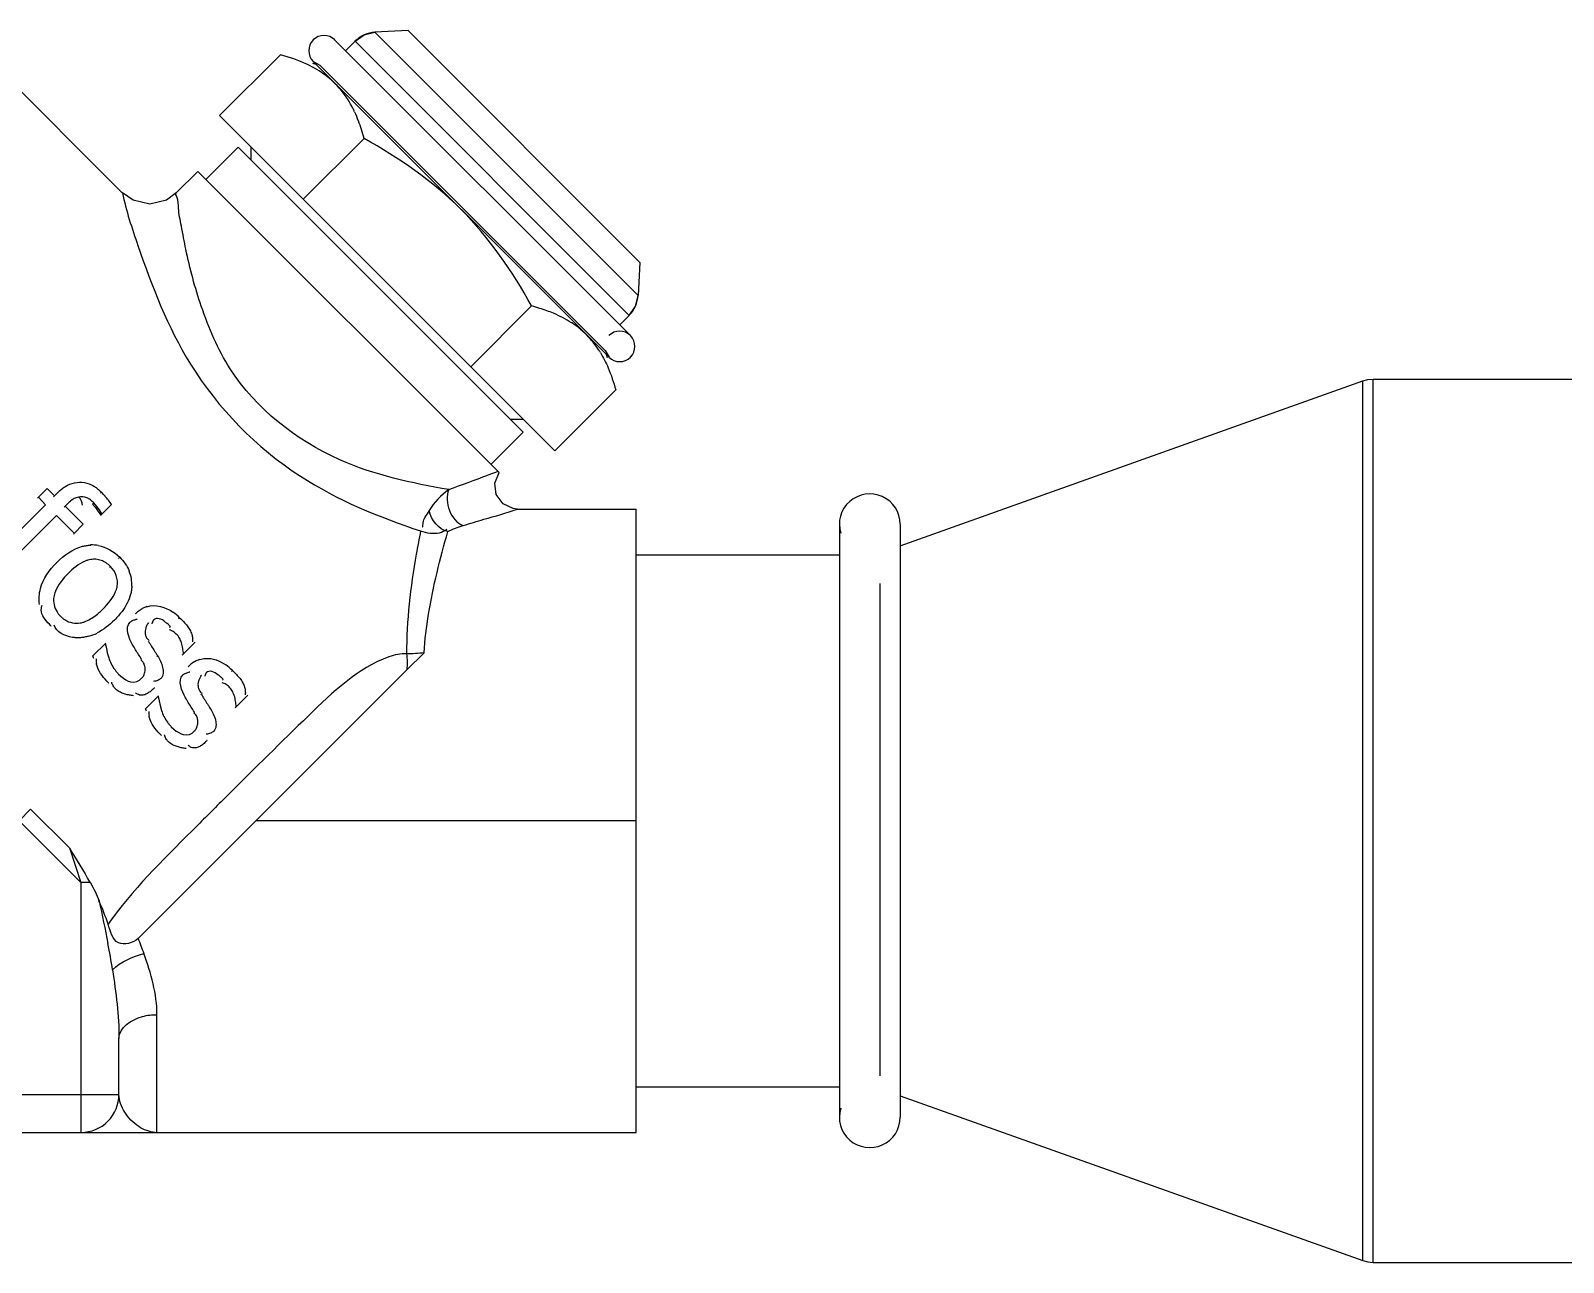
# Model space of a CAD drawing. Header units: millimetres. Extents: x 0 to 10500, y 0 to 7425.
# Drawn here: x 2777.4 to 2878.2, y 4685.1 to 4766.1 of the extents above; entities that cross this region are included whole.
import ezdxf

# ---------------------------------------------------------------- set-up
doc = ezdxf.new("R2010")
doc.units = ezdxf.units.MM
doc.header["$LTSCALE"] = 577.5
doc.layers.get('0').update_dxf_attribs({"linetype": 'CONTINUOUS'})

msp = doc.modelspace()

# ---------------------------------------------------------------- linework, layer by layer
at = {"color": 6, "linetype": 'Continuous'}
for p, q in [((2802.21, 4766.14), (2800.03, 4766.03)), ((2817.44, 4750.9), (2802.21, 4766.14)), ((2797.38, 4765.53), (2816.83, 4746.08)), ((2798.72, 4765.44), (2798.09, 4764.82)), ((2798.72, 4765.44), (2799.32, 4765.86)), ((2816.75, 4747.41), (2798.72, 4765.44)), ((2799.32, 4765.86), (2800.03, 4766.03)), ((2800.03, 4766.03), (2817.33, 4748.72)), ((2783.44, 4755.46), (2774.17, 4764.73)), ((2793.81, 4764.55), (2789.81, 4760.55)), ((2793.82, 4764.55), (2793.81, 4764.55)), ((2795.97, 4764.11), (2815.42, 4744.67)), ((2796.42, 4763.85), (2795.97, 4764.11)), ((2796.16, 4763.92), (2795.94, 4763.98)), ((2815.16, 4745.11), (2796.42, 4763.85)), ((2811.85, 4738.5), (2789.81, 4760.55)), ((2799.31, 4759.05), (2795.31, 4755.05)), ((2791.04, 4758.47), (2788.91, 4756.35)), ((2809.77, 4739.73), (2791.04, 4758.47)), ((2791.88, 4757.62), (2791.88, 4758.47)), ((2788.38, 4756.88), (2786.97, 4755.47)), ((2808.19, 4737.07), (2788.38, 4756.88)), ((2784.13, 4754.98), (2783.43, 4755.47)), ((2785.23, 4754.73), (2784.13, 4754.98)), ((2786.33, 4755), (2785.23, 4754.73)), ((2786.97, 4755.47), (2786.33, 4755)), ((2817.44, 4750.9), (2817.33, 4748.72)), ((2806.33, 4744.03), (2810.33, 4748.03)), ((2816.75, 4747.41), (2817.16, 4748.01)), ((2817.16, 4748.01), (2817.33, 4748.72)), ((2816.75, 4747.41), (2816.12, 4746.79)), ((2815.16, 4745.11), (2815.42, 4744.67)), ((2815.23, 4744.86), (2815.29, 4744.63)), ((2834.56, 4732.26), (2864.98, 4743.1)), ((2864.98, 4743.1), (2865.31, 4743.19)), ((2864.98, 4685.24), (2864.98, 4743.1)), ((2865.31, 4743.19), (2865.65, 4743.22)), ((2865.65, 4685.12), (2865.65, 4743.22)), ((2865.65, 4743.22), (2894.3, 4743.22)), ((2811.85, 4738.5), (2815.86, 4742.51)), ((2815.85, 4742.52), (2815.86, 4742.51)), ((2808.93, 4740.58), (2809.77, 4740.58)), ((2809.77, 4739.73), (2807.65, 4737.61)), ((2808.12, 4737.15), (2807.45, 4736.9)), ((2807.91, 4736.37), (2808.19, 4737.07)), ((2778.49, 4736.03), (2777.84, 4735.39)), ((2778.49, 4736.03), (2778.97, 4735.55)), ((2808, 4735.62), (2807.91, 4736.37)), ((2778.38, 4734.96), (2774.69, 4731.27)), ((2778.38, 4734.96), (2777.9, 4735.45)), ((2779.11, 4735.69), (2778.9, 4735.48)), ((2779.59, 4734.79), (2779.8, 4735)), ((2779.66, 4734.86), (2780.84, 4733.68)), ((2781.55, 4735.08), (2781.46, 4734.99)), ((2781.46, 4734.99), (2781.65, 4734.77)), ((2781.75, 4734.84), (2781.55, 4735.08)), ((2781.92, 4734.61), (2781.75, 4734.84)), ((2782.05, 4735.78), (2781.98, 4735.71)), ((2781.98, 4734.25), (2782.71, 4734.98)), ((2808.45, 4735.01), (2808, 4735.62)), ((2809.12, 4734.7), (2808.45, 4735.01)), ((2775.41, 4730.56), (2779.1, 4734.25)), ((2780.26, 4733.09), (2779.1, 4734.25)), ((2781.65, 4734.77), (2781.84, 4734.51)), ((2781.84, 4734.51), (2782, 4734.26)), ((2782.08, 4734.35), (2781.92, 4734.61)), ((2809.39, 4734.67), (2809.12, 4734.7)), ((2809.38, 4734.67), (2817.2, 4734.67)), ((2817.2, 4693.67), (2817.2, 4734.67)), ((2780.2, 4733.03), (2780.84, 4733.68)), ((2830.56, 4733.66), (2830.56, 4694.68)), ((2834.56, 4733.66), (2834.56, 4694.68)), ((2779.11, 4731.16), (2779.08, 4731.13)), ((2782.58, 4730.84), (2782.64, 4730.9)), ((2783.18, 4731.43), (2783.25, 4731.51)), ((2817.2, 4731.67), (2830.56, 4731.67)), ((2779.82, 4730.39), (2779.85, 4730.43)), ((2833.23, 4729.78), (2833.23, 4697.39)), ((2782.16, 4728.11), (2782.13, 4728.08)), ((2784.32, 4727.81), (2784.27, 4727.77)), ((2778.73, 4726.99), (2778.74, 4727)), ((2779.35, 4727.61), (2779.36, 4727.62)), ((2782.9, 4727.37), (2782.87, 4727.34)), ((2785.15, 4727.19), (2785.1, 4727.14)), ((2786.59, 4726.94), (2786.53, 4726.88)), ((2787.19, 4727.52), (2787.12, 4727.45)), ((2782.33, 4725.85), (2781.48, 4725.01)), ((2782.3, 4725.82), (2782.37, 4725.53)), ((2785.15, 4725.96), (2785.11, 4725.92)), ((2787.36, 4725.06), (2788.2, 4725.91)), ((2781.5, 4724.95), (2781.48, 4725.01)), ((2781.52, 4724.89), (2781.5, 4724.95)), ((2781.54, 4724.84), (2781.52, 4724.89)), ((2782.37, 4725.53), (2782.43, 4725.22)), ((2782.43, 4725.22), (2782.53, 4724.89)), ((2782.53, 4724.89), (2782.52, 4724.88)), ((2784.1, 4725.73), (2784.07, 4725.7)), ((2784.69, 4724.79), (2784.66, 4724.77)), ((2785.74, 4725.02), (2785.7, 4724.98)), ((2802.12, 4724.09), (2803.26, 4725.22)), ((2783.16, 4723.82), (2783.16, 4723.81)), ((2783.16, 4723.82), (2783.33, 4723.67)), ((2784.46, 4706.43), (2802.12, 4724.09)), ((2787.79, 4724.34), (2787.75, 4724.3)), ((2790.67, 4724.05), (2790.59, 4723.98)), ((2782.52, 4723.24), (2782.53, 4723.24)), ((2783.33, 4723.67), (2783.5, 4723.54)), ((2783.5, 4723.54), (2783.66, 4723.44)), ((2783.66, 4723.44), (2783.81, 4723.36)), ((2783.81, 4723.36), (2783.96, 4723.31)), ((2783.96, 4723.31), (2783.95, 4723.31)), ((2783.96, 4723.31), (2784.17, 4723.29)), ((2784.17, 4723.29), (2784.37, 4723.32)), ((2784.37, 4723.32), (2784.54, 4723.41)), ((2784.54, 4723.41), (2784.7, 4723.56)), ((2784.7, 4723.56), (2784.69, 4723.54)), ((2785.53, 4722.92), (2785.51, 4722.91)), ((2788.62, 4723.72), (2788.57, 4723.67)), ((2790.06, 4723.47), (2790, 4723.41)), ((2784.02, 4722.41), (2783.95, 4722.42)), ((2784.08, 4722.4), (2784.02, 4722.41)), ((2784.15, 4722.39), (2784.08, 4722.4)), ((2784.15, 4722.39), (2784.15, 4722.39)), ((2785.8, 4722.38), (2784.95, 4721.54)), ((2785.77, 4722.35), (2785.84, 4722.06)), ((2785.84, 4722.06), (2785.9, 4721.75)), ((2785.9, 4721.75), (2786, 4721.42)), ((2787.57, 4722.26), (2787.54, 4722.23)), ((2788.62, 4722.49), (2788.58, 4722.45)), ((2790.83, 4721.59), (2791.67, 4722.44)), ((2784.97, 4721.48), (2784.95, 4721.54)), ((2784.99, 4721.42), (2784.97, 4721.48)), ((2785.01, 4721.37), (2784.99, 4721.42)), ((2786, 4721.42), (2785.99, 4721.41)), ((2788.16, 4721.32), (2788.13, 4721.3)), ((2789.21, 4721.55), (2789.17, 4721.51)), ((2785.99, 4719.77), (2786, 4719.77)), ((2786.63, 4720.35), (2786.63, 4720.34)), ((2786.63, 4720.35), (2786.8, 4720.2)), ((2786.8, 4720.2), (2786.97, 4720.07)), ((2786.97, 4720.07), (2787.13, 4719.97)), ((2787.13, 4719.97), (2787.28, 4719.89)), ((2787.28, 4719.89), (2787.43, 4719.84)), ((2787.43, 4719.84), (2787.42, 4719.84)), ((2787.43, 4719.84), (2787.64, 4719.82)), ((2787.64, 4719.82), (2787.84, 4719.85)), ((2787.84, 4719.85), (2788.01, 4719.94)), ((2788.01, 4719.94), (2788.17, 4720.08)), ((2788.17, 4720.08), (2788.16, 4720.07)), ((2787.49, 4718.94), (2787.42, 4718.95)), ((2787.55, 4718.93), (2787.49, 4718.94)), ((2787.62, 4718.92), (2787.55, 4718.93)), ((2787.62, 4718.92), (2787.62, 4718.92)), ((2789, 4719.45), (2788.98, 4719.44)), ((2776.63, 4714.17), (2777.39, 4714.93)), ((2777.39, 4714.93), (2779.94, 4712.39)), ((2780.7, 4710.1), (2776.63, 4714.17)), ((2817.2, 4714.17), (2792.2, 4714.17)), ((2779.94, 4712.39), (2780.7, 4710.1)), ((2780.7, 4710.1), (2780.7, 4693.67)), ((2781.32, 4710.1), (2780.7, 4710.1)), ((2785.7, 4693.67), (2785.7, 4701.41)), ((2783.2, 4696.17), (2783.2, 4699.85)), ((2817.2, 4696.67), (2830.56, 4696.67)), ((2768.2, 4696.17), (2783.2, 4696.17)), ((2834.56, 4696.08), (2864.98, 4685.24)), ((2768.31, 4693.67), (2785.7, 4693.67)), ((2785.7, 4693.67), (2817.2, 4693.67)), ((2864.98, 4685.24), (2865.31, 4685.15)), ((2865.31, 4685.15), (2865.65, 4685.12)), ((2865.65, 4685.12), (2894.3, 4685.12))]:
    msp.add_line(p, q, dxfattribs=at)
for centre, radius, start, end in [((2796.68, 4764.82), 1, 45, 225), ((2800.13, 4764.03), 2, 93, 135), ((2793.18, 4758.41), 6, 52.0419, 52.6545), ((2793.22, 4758.46), 5.93, 37.975, 52.0153), ((2791.53, 4757.44), 7.91, 25.0804, 26.9369), ((2790.65, 4757.03), 8.88, 20.8635, 25.0269), ((2807, 4735.62), 12.85, 72.4701, 74.9832), ((2815.33, 4748.83), 2, 315, 357), ((2809.54, 4741.66), 6.28, 50.2394, 57.1281), ((2809.74, 4741.91), 5.95, 46.9603, 50.2013), ((2809.83, 4742), 5.83, 45.0022, 46.9551), ((2809.69, 4741.87), 6.01, 35.8498, 44.94), ((2816.12, 4745.37), 1, 225, 135), ((2809.37, 4741.63), 6.41, 33.1102, 35.909), ((2809.15, 4741.49), 6.68, 31.3136, 33.112), ((2696.69, 5033.07), 316.2, 290.0083, 290.5039), ((2778.18, 4731.91), 5.47, 41.3842, 44.9617), ((2777.58, 4731.39), 6.26, 38.131, 41.3833), ((2776.83, 4730.79), 7.22, 35.3906, 38.1352), ((2832.56, 4733.67), 2, 0, 197.0615), ((2781.44, 4729.89), 2.42, 80.409, 92.4558), ((2781.73, 4729.71), 2.32, 9.619, 22.0615), ((2781.68, 4729.7), 2.37, 357.3608, 9.6641), ((2785.54, 4726.6), 1.72, 128.8471, 134.971), ((2785.59, 4726.53), 1.8, 118.6256, 128.84), ((2785.58, 4726.56), 1.78, 108.077, 118.6788), ((2784.92, 4725.25), 3.21, 44.995, 55.3351), ((2784.56, 4726.12), 1.3, 97.6563, 100.6638), ((2785.91, 4726.58), 0.988, 165.0707, 176.4083), ((2780.38, 4729.29), 3.1, 285.3443, 296.4715), ((2783.15, 4724.79), 1.46, 178.4511, 190.6399), ((2789.05, 4723.08), 1.78, 108.0953, 120.9103), ((2788.03, 4722.65), 1.3, 97.6563, 100.6638), ((2789.01, 4723.13), 1.72, 128.8471, 134.971), ((2789.06, 4723.07), 1.8, 120.8525, 128.849), ((2788.39, 4721.78), 3.21, 44.995, 55.3351), ((2789.38, 4723.11), 0.988, 165.0707, 176.4083), ((2786.62, 4721.32), 1.46, 178.4511, 190.6399), ((2795.7, 4698.2), 16.08, 143.4471, 145.2792), ((2718.57, 4694.06), 65.03, 9.1179, 10.6697), ((2758.1, 4695.82), 28.42, 19.7543, 21.9185), ((2780.7, 4696.17), 2.5, 270, 0.0001), ((2832.56, 4694.67), 2, 162.9385, 360), ((2785.7, 4695.63), 1.96, 266.662, 269.9913)]:
    msp.add_arc(centre, radius, start, end, dxfattribs=at)
for points in [[(2795.55, 4763.93), (2795, 4764.19), (2794.41, 4764.39), (2793.82, 4764.55)], [(2796.82, 4763.17), (2796.43, 4763.47), (2796, 4763.72), (2795.55, 4763.93)], [(2798.58, 4761.02), (2798.39, 4761.4), (2798.16, 4761.77), (2797.89, 4762.11)], [(2799.31, 4759.05), (2799.21, 4759.44), (2799.09, 4759.82), (2798.94, 4760.2)], [(2812.94, 4746.93), (2812.57, 4747.17), (2812.17, 4747.37), (2811.76, 4747.55)], [(2814.85, 4744.96), (2815.05, 4744.64), (2815.22, 4744.3), (2815.36, 4743.96)], [(2815.36, 4743.96), (2815.56, 4743.49), (2815.72, 4743), (2815.86, 4742.51)], [(2779.98, 4736.31), (2780.37, 4736.47), (2780.84, 4736.48), (2781.23, 4736.34)], [(2804.88, 4735.95), (2804.37, 4735.59), (2803.9, 4735.12), (2803.6, 4734.57)], [(2804.88, 4735.95), (2804.55, 4735.17), (2805.02, 4733.85), (2805.83, 4733.59)], [(2781.09, 4735.41), (2780.76, 4735.58), (2780.29, 4735.44), (2780.01, 4735.2)], [(2804.82, 4733.19), (2804.22, 4733.33), (2803.71, 4733.97), (2803.6, 4734.57)], [(2804.82, 4733.19), (2805.14, 4733.36), (2805.48, 4733.48), (2805.83, 4733.59)], [(2779.11, 4731.16), (2779.58, 4731.63), (2780.16, 4732.05), (2780.81, 4732.22)], [(2781.84, 4732.27), (2782.37, 4732.18), (2782.87, 4731.88), (2783.25, 4731.51)], [(2778.04, 4729.45), (2778.21, 4730.1), (2778.63, 4730.69), (2779.11, 4731.16)], [(2780.98, 4731.24), (2780.55, 4731.07), (2780.18, 4730.76), (2779.85, 4730.43)], [(2783.09, 4729.61), (2783.17, 4730.06), (2782.96, 4730.58), (2782.64, 4730.9)], [(2783.25, 4731.51), (2783.51, 4731.24), (2783.74, 4730.93), (2783.88, 4730.58)], [(2779.85, 4730.43), (2779.51, 4730.09), (2779.2, 4729.7), (2779.02, 4729.26)], [(2777.97, 4728.4), (2777.92, 4728.75), (2777.95, 4729.11), (2778.04, 4729.45)], [(2778.92, 4728.89), (2778.86, 4728.56), (2778.95, 4728.19), (2779.13, 4727.91)], [(2782.16, 4728.11), (2782.49, 4728.44), (2782.8, 4728.81), (2782.98, 4729.24)], [(2783.96, 4729.06), (2783.86, 4728.66), (2783.65, 4728.28), (2783.4, 4727.94)], [(2778.73, 4726.99), (2778.47, 4727.25), (2778.16, 4727.55), (2778.1, 4727.92)], [(2785.03, 4728.25), (2785.59, 4728.43), (2786.27, 4728.23), (2786.75, 4727.89)], [(2780.14, 4726.23), (2779.67, 4726.31), (2779.06, 4726.57), (2778.94, 4727.04)], [(2779.66, 4727.38), (2779.94, 4727.2), (2780.32, 4727.12), (2780.65, 4727.18)], [(2782.9, 4727.37), (2782.57, 4727.04), (2782.19, 4726.73), (2781.77, 4726.52)], [(2784.1, 4725.73), (2783.86, 4726.17), (2783.57, 4726.87), (2783.92, 4727.22)], [(2788.89, 4724.85), (2789.35, 4724.88), (2789.84, 4724.69), (2790.22, 4724.42)], [(2802.11, 4725.14), (2801.72, 4725.17), (2801.32, 4725.08), (2800.95, 4724.95)], [(2803.26, 4725.22), (2802.88, 4725.16), (2802.49, 4725.16), (2802.11, 4725.14)], [(2802.11, 4725.14), (2802.15, 4724.79), (2802.15, 4724.44), (2802.12, 4724.09)], [(2782.52, 4723.24), (2782.22, 4723.54), (2781.92, 4723.88), (2781.78, 4724.28)], [(2787.57, 4722.26), (2787.33, 4722.7), (2787.04, 4723.4), (2787.39, 4723.75)], [(2785.99, 4719.77), (2785.69, 4720.07), (2785.39, 4720.41), (2785.25, 4720.81)], [(2779.94, 4712.39), (2780.39, 4711.62), (2780.87, 4710.87), (2781.3, 4710.09)], [(2781.32, 4710.1), (2781.54, 4709.72), (2781.73, 4709.31), (2781.9, 4708.91)], [(2782.48, 4707.36), (2782.31, 4707.88), (2782.13, 4708.41), (2781.87, 4708.9)], [(2781.9, 4708.91), (2782.1, 4707.97), (2782.29, 4707.03), (2782.47, 4706.09)], [(2782.77, 4704.36), (2783.32, 4704.91), (2784.09, 4705.23), (2784.84, 4705.43)], [(2785.7, 4701.41), (2785.7, 4702.78), (2785.31, 4704.14), (2784.84, 4705.43)], [(2782.77, 4704.36), (2783.01, 4702.87), (2783.2, 4701.36), (2783.2, 4699.85)], [(2783.58, 4695), (2783.36, 4695.35), (2783.2, 4695.76), (2783.2, 4696.17)], [(2784.5, 4694.05), (2784.13, 4694.29), (2783.81, 4694.63), (2783.58, 4695)], [(2785.59, 4693.67), (2785.21, 4693.7), (2784.82, 4693.84), (2784.5, 4694.05)]]:
    msp.add_open_spline(points, degree=3, dxfattribs=at)
for points, knots in [([(2810.33, 4748.03), (2809.06, 4750.33), (2806.01, 4754.73), (2801.61, 4757.78), (2799.31, 4759.05)], [0, 0, 0, 0, 0.5, 1, 1, 1, 1]), ([(2783.43, 4755.47), (2783.67, 4754.29), (2784.95, 4750.44), (2787.64, 4743.39), (2794.34, 4736.57), (2800.28, 4734.14), (2803.03, 4733.23)], [0, 0, 0, 0, 0.115665, 0.389475, 0.721248, 1, 1, 1, 1]), ([(2804.88, 4735.95), (2802.44, 4736.37), (2796.93, 4737.56), (2790.93, 4742.27), (2788.59, 4747.78), (2787.72, 4751), (2787.34, 4753.16), (2787.08, 4754.33), (2787.12, 4755.02), (2786.91, 4755.4), (2786.97, 4755.47)], [0, 0, 0, 0, 0.256552, 0.579719, 0.736149, 0.870219, 0.923938, 0.964996, 0.991037, 1, 1, 1, 1]), ([(2811.76, 4747.55), (2811.62, 4747.61), (2811.32, 4747.72), (2811.02, 4747.82), (2810.87, 4747.87)], [0, 0, 0, 0, 0.496206, 1, 1, 1, 1]), ([(2779.11, 4735.69), (2779.18, 4735.76), (2779.31, 4735.89), (2779.46, 4736.01), (2779.54, 4736.07)], [0, 0, 0, 0, 0.500149, 1, 1, 1, 1]), ([(2779.54, 4736.07), (2779.61, 4736.12), (2779.75, 4736.21), (2779.91, 4736.28), (2779.98, 4736.31)], [0, 0, 0, 0, 0.49934, 1, 1, 1, 1]), ([(2781.23, 4736.34), (2781.3, 4736.31), (2781.44, 4736.25), (2781.57, 4736.17), (2781.64, 4736.12)], [0, 0, 0, 0, 0.498037, 1, 1, 1, 1]), ([(2781.64, 4736.12), (2781.71, 4736.07), (2781.85, 4735.96), (2781.98, 4735.84), (2782.05, 4735.78)], [0, 0, 0, 0, 0.500941, 1, 1, 1, 1]), ([(2780.01, 4735.2), (2779.98, 4735.17), (2779.9, 4735.1), (2779.83, 4735.03), (2779.8, 4735)], [0, 0, 0, 0, 0.506649, 1, 1, 1, 1]), ([(2780.59, 4735.44), (2780.63, 4735.4), (2780.7, 4735.29), (2780.73, 4735.17), (2780.75, 4735.09)], [0, 0, 0, 0, 0.408659, 1, 1, 1, 1]), ([(2780.75, 4735.09), (2780.76, 4735.07), (2780.77, 4735.01), (2780.78, 4734.95), (2780.78, 4734.92)], [0, 0, 0, 0, 0.475859, 1, 1, 1, 1]), ([(2781.32, 4735.27), (2781.28, 4735.3), (2781.21, 4735.35), (2781.13, 4735.39), (2781.09, 4735.41)], [0, 0, 0, 0, 0.502382, 1, 1, 1, 1]), ([(2781.55, 4735.08), (2781.51, 4735.11), (2781.44, 4735.18), (2781.36, 4735.24), (2781.32, 4735.27)], [0, 0, 0, 0, 0.492485, 1, 1, 1, 1]), ([(2803.6, 4734.57), (2803.41, 4734.26), (2803.16, 4734.03), (2803.14, 4733.47), (2803.18, 4733.47)], [0, 0, 0, 0, 0.9018, 1, 1, 1, 1]), ([(2805.83, 4733.59), (2806.28, 4733.72), (2807.47, 4734.09), (2808.67, 4734.41), (2809.39, 4734.67)], [0, 0, 0, 0, 0.382758, 1, 1, 1, 1]), ([(2803.03, 4733.23), (2802.93, 4732.72), (2802.43, 4730.06), (2802.09, 4727.34), (2802.11, 4725.14)], [0, 0, 0, 0, 0.190125, 1, 1, 1, 1]), ([(2803.03, 4733.23), (2803.43, 4733.11), (2804.06, 4732.98), (2804.61, 4733.24), (2804.76, 4733.34)], [0, 0, 0, 0, 0.693102, 1, 1, 1, 1]), ([(2803.26, 4725.22), (2803.31, 4726.07), (2803.65, 4728.77), (2804.31, 4731.4), (2804.82, 4733.19)], [0, 0, 0, 0, 0.314506, 1, 1, 1, 1]), ([(2780.81, 4732.22), (2780.89, 4732.24), (2781.07, 4732.28), (2781.25, 4732.3), (2781.34, 4732.3)], [0, 0, 0, 0, 0.499856, 1, 1, 1, 1]), ([(2781.34, 4731.35), (2781.28, 4731.34), (2781.16, 4731.31), (2781.04, 4731.27), (2780.98, 4731.24)], [0, 0, 0, 0, 0.497509, 1, 1, 1, 1]), ([(2782.02, 4731.29), (2781.91, 4731.33), (2781.69, 4731.38), (2781.46, 4731.37), (2781.34, 4731.35)], [0, 0, 0, 0, 0.503729, 1, 1, 1, 1]), ([(2782.64, 4730.9), (2782.55, 4730.98), (2782.36, 4731.14), (2782.14, 4731.25), (2782.02, 4731.29)], [0, 0, 0, 0, 0.497961, 1, 1, 1, 1]), ([(2779.02, 4729.26), (2779, 4729.2), (2778.96, 4729.08), (2778.93, 4728.95), (2778.92, 4728.89)], [0, 0, 0, 0, 0.502494, 1, 1, 1, 1]), ([(2782.98, 4729.24), (2783.01, 4729.3), (2783.05, 4729.42), (2783.08, 4729.55), (2783.09, 4729.61)], [0, 0, 0, 0, 0.502565, 1, 1, 1, 1]), ([(2784.05, 4729.59), (2784.04, 4729.5), (2784.02, 4729.32), (2783.99, 4729.15), (2783.96, 4729.06)], [0, 0, 0, 0, 0.500103, 1, 1, 1, 1]), ([(2778.1, 4727.92), (2778.09, 4727.98), (2778.09, 4728.13), (2778.12, 4728.27), (2778.15, 4728.34)], [0, 0, 0, 0, 0.474395, 1, 1, 1, 1]), ([(2779.13, 4727.91), (2779.16, 4727.86), (2779.23, 4727.75), (2779.31, 4727.66), (2779.36, 4727.62)], [0, 0, 0, 0, 0.503456, 1, 1, 1, 1]), ([(2781.02, 4727.29), (2781.16, 4727.35), (2781.42, 4727.49), (2781.67, 4727.67), (2781.78, 4727.76)], [0, 0, 0, 0, 0.505437, 1, 1, 1, 1]), ([(2781.78, 4727.76), (2781.85, 4727.82), (2781.98, 4727.93), (2782.1, 4728.05), (2782.16, 4728.11)], [0, 0, 0, 0, 0.50011, 1, 1, 1, 1]), ([(2783.4, 4727.94), (2783.33, 4727.84), (2783.16, 4727.65), (2782.99, 4727.46), (2782.9, 4727.37)], [0, 0, 0, 0, 0.500012, 1, 1, 1, 1]), ([(2779.36, 4727.62), (2779.4, 4727.57), (2779.5, 4727.49), (2779.6, 4727.41), (2779.66, 4727.38)], [0, 0, 0, 0, 0.496433, 1, 1, 1, 1]), ([(2780.65, 4727.18), (2780.71, 4727.19), (2780.84, 4727.22), (2780.96, 4727.26), (2781.02, 4727.29)], [0, 0, 0, 0, 0.497512, 1, 1, 1, 1]), ([(2783.92, 4727.22), (2783.97, 4727.27), (2784.09, 4727.35), (2784.23, 4727.39), (2784.31, 4727.41)], [0, 0, 0, 0, 0.450456, 1, 1, 1, 1]), ([(2785.15, 4727.19), (2785.11, 4727.14), (2785.03, 4727.03), (2784.98, 4726.9), (2784.96, 4726.83)], [0, 0, 0, 0, 0.486371, 1, 1, 1, 1]), ([(2785.49, 4727.39), (2785.46, 4727.36), (2785.41, 4727.28), (2785.38, 4727.18), (2785.36, 4727.13)], [0, 0, 0, 0, 0.440542, 1, 1, 1, 1]), ([(2786.24, 4727.24), (2786.12, 4727.34), (2785.9, 4727.5), (2785.57, 4727.47), (2785.49, 4727.39)], [0, 0, 0, 0, 0.566059, 1, 1, 1, 1]), ([(2786.59, 4726.94), (2786.54, 4726.99), (2786.42, 4727.1), (2786.3, 4727.2), (2786.24, 4727.24)], [0, 0, 0, 0, 0.47442, 1, 1, 1, 1]), ([(2787.19, 4727.52), (2787.28, 4727.44), (2787.45, 4727.27), (2787.61, 4727.08), (2787.69, 4726.99)], [0, 0, 0, 0, 0.498317, 1, 1, 1, 1]), ([(2787.69, 4726.99), (2787.75, 4726.9), (2787.87, 4726.73), (2787.96, 4726.53), (2787.99, 4726.43)], [0, 0, 0, 0, 0.503862, 1, 1, 1, 1]), ([(2780.66, 4726.21), (2780.58, 4726.2), (2780.4, 4726.2), (2780.23, 4726.22), (2780.14, 4726.23)], [0, 0, 0, 0, 0.501649, 1, 1, 1, 1]), ([(2781.2, 4726.3), (2781.11, 4726.28), (2780.94, 4726.24), (2780.75, 4726.21), (2780.66, 4726.21)], [0, 0, 0, 0, 0.50138, 1, 1, 1, 1]), ([(2784.93, 4726.64), (2784.92, 4726.56), (2784.93, 4726.41), (2784.98, 4726.27), (2785.02, 4726.2)], [0, 0, 0, 0, 0.512522, 1, 1, 1, 1]), ([(2785.02, 4726.2), (2785.04, 4726.17), (2785.09, 4726.1), (2785.15, 4726.05), (2785.19, 4726.03)], [0, 0, 0, 0, 0.49775, 1, 1, 1, 1]), ([(2785.15, 4725.96), (2785.21, 4725.85), (2785.34, 4725.64), (2785.47, 4725.43), (2785.54, 4725.33)], [0, 0, 0, 0, 0.499877, 1, 1, 1, 1]), ([(2786.97, 4726.45), (2786.91, 4726.51), (2786.77, 4726.62), (2786.61, 4726.69), (2786.52, 4726.72)], [0, 0, 0, 0, 0.481289, 1, 1, 1, 1]), ([(2787.31, 4725.87), (2787.27, 4725.98), (2787.19, 4726.19), (2787.05, 4726.37), (2786.97, 4726.45)], [0, 0, 0, 0, 0.504941, 1, 1, 1, 1]), ([(2787.44, 4725.15), (2787.43, 4725.27), (2787.4, 4725.51), (2787.35, 4725.75), (2787.31, 4725.87)], [0, 0, 0, 0, 0.496228, 1, 1, 1, 1]), ([(2787.99, 4726.43), (2788.01, 4726.35), (2788.04, 4726.18), (2788.04, 4726.02), (2788.03, 4725.93)], [0, 0, 0, 0, 0.486675, 1, 1, 1, 1]), ([(2782.53, 4724.89), (2782.57, 4724.76), (2782.68, 4724.49), (2782.83, 4724.24), (2782.91, 4724.13)], [0, 0, 0, 0, 0.499154, 1, 1, 1, 1]), ([(2784.28, 4725.42), (2784.25, 4725.48), (2784.19, 4725.58), (2784.13, 4725.68), (2784.1, 4725.73)], [0, 0, 0, 0, 0.500026, 1, 1, 1, 1]), ([(2784.69, 4724.79), (2784.62, 4724.9), (2784.48, 4725.11), (2784.35, 4725.32), (2784.28, 4725.42)], [0, 0, 0, 0, 0.499995, 1, 1, 1, 1]), ([(2785.54, 4725.33), (2785.57, 4725.28), (2785.64, 4725.17), (2785.7, 4725.07), (2785.74, 4725.02)], [0, 0, 0, 0, 0.500046, 1, 1, 1, 1]), ([(2785.74, 4725.02), (2785.81, 4724.9), (2785.94, 4724.66), (2786.04, 4724.4), (2786.07, 4724.26)], [0, 0, 0, 0, 0.487016, 1, 1, 1, 1]), ([(2788.5, 4724.78), (2788.56, 4724.8), (2788.69, 4724.83), (2788.82, 4724.85), (2788.89, 4724.85)], [0, 0, 0, 0, 0.501206, 1, 1, 1, 1]), ([(2800.95, 4724.95), (2798.89, 4724.21), (2795.41, 4720.85), (2792.16, 4717.66), (2790.44, 4715.94)], [0, 0, 0, 0, 0.472431, 1, 1, 1, 1]), ([(2781.78, 4724.28), (2781.76, 4724.32), (2781.74, 4724.4), (2781.72, 4724.48), (2781.71, 4724.52)], [0, 0, 0, 0, 0.497887, 1, 1, 1, 1]), ([(2782.91, 4724.13), (2782.95, 4724.07), (2783.03, 4723.97), (2783.12, 4723.87), (2783.16, 4723.82)], [0, 0, 0, 0, 0.501201, 1, 1, 1, 1]), ([(2784.82, 4724.55), (2784.8, 4724.59), (2784.75, 4724.65), (2784.68, 4724.7), (2784.65, 4724.72)], [0, 0, 0, 0, 0.502323, 1, 1, 1, 1]), ([(2784.7, 4723.56), (2784.73, 4723.58), (2784.78, 4723.64), (2784.81, 4723.7), (2784.83, 4723.73)], [0, 0, 0, 0, 0.492704, 1, 1, 1, 1]), ([(2784.9, 4724.33), (2784.89, 4724.37), (2784.87, 4724.44), (2784.84, 4724.52), (2784.82, 4724.55)], [0, 0, 0, 0, 0.508577, 1, 1, 1, 1]), ([(2784.83, 4723.73), (2784.87, 4723.82), (2784.93, 4724.02), (2784.92, 4724.23), (2784.9, 4724.33)], [0, 0, 0, 0, 0.498306, 1, 1, 1, 1]), ([(2786.07, 4724.26), (2786.1, 4724.13), (2786.15, 4723.87), (2786.04, 4723.62), (2785.96, 4723.53)], [0, 0, 0, 0, 0.527247, 1, 1, 1, 1]), ([(2787.39, 4723.75), (2787.44, 4723.8), (2787.56, 4723.88), (2787.71, 4723.92), (2787.78, 4723.94)], [0, 0, 0, 0, 0.450456, 1, 1, 1, 1]), ([(2788.96, 4723.92), (2788.93, 4723.89), (2788.88, 4723.81), (2788.85, 4723.71), (2788.83, 4723.66)], [0, 0, 0, 0, 0.440542, 1, 1, 1, 1]), ([(2789.71, 4723.77), (2789.59, 4723.86), (2789.37, 4724.03), (2789.04, 4724), (2788.96, 4723.92)], [0, 0, 0, 0, 0.566059, 1, 1, 1, 1]), ([(2790.06, 4723.47), (2790.01, 4723.52), (2789.89, 4723.63), (2789.77, 4723.73), (2789.71, 4723.77)], [0, 0, 0, 0, 0.47442, 1, 1, 1, 1]), ([(2790.67, 4724.05), (2790.75, 4723.97), (2790.92, 4723.8), (2791.08, 4723.61), (2791.16, 4723.52)], [0, 0, 0, 0, 0.498317, 1, 1, 1, 1]), ([(2782.97, 4722.85), (2782.91, 4722.9), (2782.81, 4723.04), (2782.74, 4723.2), (2782.72, 4723.29)], [0, 0, 0, 0, 0.482571, 1, 1, 1, 1]), ([(2783.42, 4722.56), (2783.34, 4722.6), (2783.18, 4722.67), (2783.03, 4722.78), (2782.97, 4722.85)], [0, 0, 0, 0, 0.504019, 1, 1, 1, 1]), ([(2785.53, 4722.92), (2785.47, 4722.86), (2785.34, 4722.74), (2785.21, 4722.63), (2785.13, 4722.58)], [0, 0, 0, 0, 0.494, 1, 1, 1, 1]), ([(2785.96, 4723.53), (2785.9, 4723.48), (2785.75, 4723.38), (2785.57, 4723.34), (2785.47, 4723.33)], [0, 0, 0, 0, 0.438682, 1, 1, 1, 1]), ([(2788.4, 4723.17), (2788.39, 4723.09), (2788.4, 4722.94), (2788.45, 4722.8), (2788.49, 4722.73)], [0, 0, 0, 0, 0.512522, 1, 1, 1, 1]), ([(2788.62, 4723.72), (2788.58, 4723.67), (2788.5, 4723.56), (2788.45, 4723.43), (2788.43, 4723.36)], [0, 0, 0, 0, 0.486371, 1, 1, 1, 1]), ([(2788.49, 4722.73), (2788.51, 4722.7), (2788.56, 4722.63), (2788.62, 4722.58), (2788.66, 4722.56)], [0, 0, 0, 0, 0.49775, 1, 1, 1, 1]), ([(2790.44, 4722.98), (2790.38, 4723.04), (2790.24, 4723.15), (2790.08, 4723.22), (2789.99, 4723.25)], [0, 0, 0, 0, 0.481289, 1, 1, 1, 1]), ([(2790.78, 4722.4), (2790.74, 4722.51), (2790.66, 4722.72), (2790.52, 4722.9), (2790.44, 4722.98)], [0, 0, 0, 0, 0.504941, 1, 1, 1, 1]), ([(2791.16, 4723.52), (2791.22, 4723.43), (2791.34, 4723.25), (2791.43, 4723.06), (2791.46, 4722.96)], [0, 0, 0, 0, 0.503862, 1, 1, 1, 1]), ([(2791.46, 4722.96), (2791.48, 4722.88), (2791.51, 4722.71), (2791.51, 4722.55), (2791.5, 4722.46)], [0, 0, 0, 0, 0.486675, 1, 1, 1, 1]), ([(2783.95, 4722.42), (2783.86, 4722.43), (2783.68, 4722.47), (2783.51, 4722.53), (2783.42, 4722.56)], [0, 0, 0, 0, 0.497328, 1, 1, 1, 1]), ([(2784.65, 4722.43), (2784.59, 4722.43), (2784.46, 4722.46), (2784.35, 4722.53), (2784.29, 4722.58)], [0, 0, 0, 0, 0.464095, 1, 1, 1, 1]), ([(2785.13, 4722.58), (2785.06, 4722.53), (2784.91, 4722.45), (2784.73, 4722.42), (2784.65, 4722.43)], [0, 0, 0, 0, 0.510441, 1, 1, 1, 1]), ([(2787.75, 4721.95), (2787.72, 4722.01), (2787.66, 4722.11), (2787.6, 4722.21), (2787.57, 4722.26)], [0, 0, 0, 0, 0.500026, 1, 1, 1, 1]), ([(2788.16, 4721.32), (2788.09, 4721.43), (2787.95, 4721.64), (2787.82, 4721.85), (2787.75, 4721.95)], [0, 0, 0, 0, 0.499995, 1, 1, 1, 1]), ([(2788.62, 4722.49), (2788.68, 4722.38), (2788.81, 4722.17), (2788.94, 4721.96), (2789.01, 4721.86)], [0, 0, 0, 0, 0.499877, 1, 1, 1, 1]), ([(2789.01, 4721.86), (2789.04, 4721.81), (2789.11, 4721.7), (2789.18, 4721.6), (2789.21, 4721.55)], [0, 0, 0, 0, 0.500046, 1, 1, 1, 1]), ([(2790.91, 4721.68), (2790.9, 4721.8), (2790.87, 4722.04), (2790.82, 4722.28), (2790.78, 4722.4)], [0, 0, 0, 0, 0.496228, 1, 1, 1, 1]), ([(2785.25, 4720.81), (2785.23, 4720.85), (2785.21, 4720.93), (2785.19, 4721.01), (2785.18, 4721.05)], [0, 0, 0, 0, 0.497887, 1, 1, 1, 1]), ([(2786, 4721.42), (2786.04, 4721.29), (2786.15, 4721.02), (2786.3, 4720.77), (2786.38, 4720.66)], [0, 0, 0, 0, 0.499154, 1, 1, 1, 1]), ([(2788.29, 4721.08), (2788.27, 4721.12), (2788.22, 4721.18), (2788.15, 4721.23), (2788.12, 4721.25)], [0, 0, 0, 0, 0.502323, 1, 1, 1, 1]), ([(2788.37, 4720.86), (2788.36, 4720.9), (2788.34, 4720.97), (2788.31, 4721.05), (2788.29, 4721.08)], [0, 0, 0, 0, 0.508577, 1, 1, 1, 1]), ([(2788.3, 4720.26), (2788.34, 4720.35), (2788.4, 4720.55), (2788.39, 4720.76), (2788.37, 4720.86)], [0, 0, 0, 0, 0.498306, 1, 1, 1, 1]), ([(2789.21, 4721.55), (2789.28, 4721.43), (2789.41, 4721.19), (2789.51, 4720.93), (2789.54, 4720.79)], [0, 0, 0, 0, 0.487016, 1, 1, 1, 1]), ([(2789.54, 4720.79), (2789.57, 4720.66), (2789.62, 4720.4), (2789.51, 4720.15), (2789.43, 4720.06)], [0, 0, 0, 0, 0.527247, 1, 1, 1, 1]), ([(2786.44, 4719.38), (2786.38, 4719.43), (2786.28, 4719.57), (2786.21, 4719.73), (2786.19, 4719.82)], [0, 0, 0, 0, 0.482571, 1, 1, 1, 1]), ([(2786.38, 4720.66), (2786.42, 4720.6), (2786.5, 4720.5), (2786.59, 4720.4), (2786.63, 4720.35)], [0, 0, 0, 0, 0.501201, 1, 1, 1, 1]), ([(2788.17, 4720.08), (2788.2, 4720.11), (2788.25, 4720.17), (2788.28, 4720.23), (2788.3, 4720.26)], [0, 0, 0, 0, 0.492704, 1, 1, 1, 1]), ([(2789.43, 4720.06), (2789.37, 4720.01), (2789.22, 4719.91), (2789.04, 4719.87), (2788.94, 4719.86)], [0, 0, 0, 0, 0.438682, 1, 1, 1, 1]), ([(2786.89, 4719.09), (2786.81, 4719.13), (2786.65, 4719.2), (2786.5, 4719.31), (2786.44, 4719.38)], [0, 0, 0, 0, 0.504019, 1, 1, 1, 1]), ([(2787.42, 4718.95), (2787.33, 4718.96), (2787.15, 4719), (2786.98, 4719.06), (2786.89, 4719.09)], [0, 0, 0, 0, 0.497328, 1, 1, 1, 1]), ([(2788.12, 4718.96), (2788.06, 4718.96), (2787.93, 4718.99), (2787.82, 4719.06), (2787.76, 4719.11)], [0, 0, 0, 0, 0.464095, 1, 1, 1, 1]), ([(2788.56, 4719.09), (2788.5, 4719.05), (2788.35, 4718.98), (2788.19, 4718.95), (2788.12, 4718.96)], [0, 0, 0, 0, 0.50867, 1, 1, 1, 1]), ([(2789, 4719.45), (2788.93, 4719.39), (2788.8, 4719.25), (2788.65, 4719.14), (2788.56, 4719.09)], [0, 0, 0, 0, 0.495263, 1, 1, 1, 1]), ([(2790.44, 4715.94), (2789.75, 4715.25), (2787.12, 4712.61), (2784.42, 4709.99), (2782.78, 4707.77)], [0, 0, 0, 0, 0.260044, 1, 1, 1, 1]), ([(2784.46, 4706.43), (2784.15, 4706.12), (2782.9, 4705.78), (2782.63, 4706.91), (2782.48, 4707.36)], [0, 0, 0, 0, 0.488184, 1, 1, 1, 1]), ([(2783.2, 4699.85), (2783.2, 4700.56), (2784.4, 4701.33), (2785.38, 4701.41), (2785.7, 4701.41)], [0, 0, 0, 0, 0.686325, 1, 1, 1, 1])]:
    msp.add_open_spline(points, degree=3, knots=knots, dxfattribs=at)

doc.saveas('drawing.dxf')
